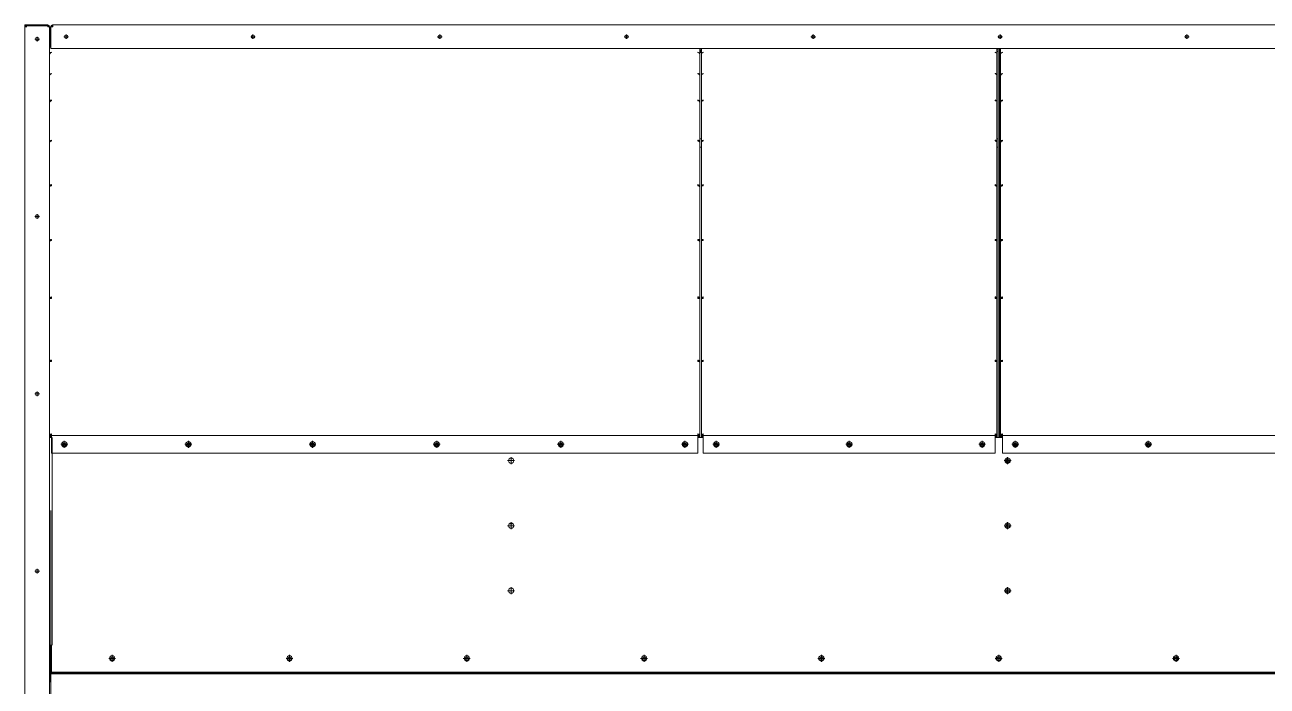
# Model space of a CAD drawing. Header units: millimetres. Extents: x -17070 to 42971, y -291348 to 40590.
# Drawn here: x 32173 to 34275, y 29459 to 30577 of the extents above; entities that cross this region are included whole.
import ezdxf

# ---------------------------------------------------------------- set-up
doc = ezdxf.new("R2010")
doc.units = ezdxf.units.MM

# ---------------------------------------------------------------- blocks, each defined once
blk = doc.blocks.new('2')
at = {"color": 7, "lineweight": 20, "ltscale": 0.280701}
for p, q in [((32172.6, 30577.3), (32172.6, 30575.7)), ((32172.6, 30577.3), (32211.5, 30577.3)), ((32172.6, 30575.7), (32211.5, 30575.7)), ((32172.6, 27532.4), (32172.6, 30575.7)), ((32172.6, 30574.2), (32175.7, 30574.2)), ((32211.5, 30577.3), (32211.5, 30574.2)), ((32212.5, 30575.3), (32211.5, 30575.3)), ((32214.6, 30574.2), (32211.5, 30574.2)), ((32214.6, 29879.2), (32214.6, 30574.2)), ((32214.6, 27532.4), (32214.6, 30574.2)), ((32216.6, 30573.9), (32216.1, 30573.9)), ((32216.1, 30573.9), (32216.1, 30540.4)), ((32216.6, 30574.2), (32216.6, 30537.3)), ((32216.6, 30574.2), (32219.7, 30574.2)), ((32219.7, 30577.3), (32219.5, 30577.3)), ((32219.5, 30574.2), (32219.5, 30575.7)), ((32219.7, 30574.2), (32219.7, 30577.3)), ((32219.7, 30577.3), (35425.5, 30577.3)), ((32189.7, 30553.3), (32197.5, 30553.3)), ((32193.6, 30557.2), (32193.6, 30549.4)), ((32238.7, 30557.3), (32246.5, 30557.3)), ((32242.6, 30561.2), (32242.6, 30553.4)), ((32554.7, 30557.3), (32562.5, 30557.3)), ((32558.6, 30561.2), (32558.6, 30553.4)), ((32870.7, 30557.3), (32878.5, 30557.3)), ((32874.6, 30561.2), (32874.6, 30553.4)), ((33186.7, 30557.3), (33194.5, 30557.3)), ((33190.6, 30561.2), (33190.6, 30553.4)), ((33502.7, 30557.3), (33510.5, 30557.3)), ((33506.6, 30561.2), (33506.6, 30553.4)), ((33818.7, 30557.3), (33826.5, 30557.3)), ((33822.6, 30561.2), (33822.6, 30553.4)), ((34134.7, 30557.3), (34142.5, 30557.3)), ((34138.6, 30561.2), (34138.6, 30553.4)), ((32216.6, 30537.3), (35428.6, 30537.3)), ((32217.5, 30530.3), (32217.5, 30530.9)), ((33311.3, 30530.3), (33311.3, 30530.9)), ((33314.3, 30527.8), (33314.4, 30527.8)), ((33314.4, 30527.8), (33314.4, 30537.3)), ((33317.4, 30535.3), (33314.4, 30535.3)), ((33314.4, 30533.8), (33317.4, 30533.8)), ((33314.4, 30532.2), (33317.4, 30532.2)), ((33314.4, 30530.6), (33317.4, 30530.6)), ((33314.4, 30527.4), (33314.4, 30527.8)), ((33314.4, 30492.3), (33314.4, 30527.4)), ((33317.4, 30537.3), (33317.4, 30527.8)), ((33317.4, 30527.8), (33317.4, 30527.8)), ((33317.4, 30457.9), (33317.4, 30527.8)), ((33317.4, 30527.4), (33317.4, 30492.3)), ((33320.5, 30530.3), (33320.5, 30530.9)), ((33814.3, 30530.3), (33814.3, 30530.9)), ((33817.3, 30527.8), (33817.4, 30527.8)), ((33817.4, 30527.8), (33817.4, 30537.3)), ((33819.4, 30535.3), (33817.4, 30535.3)), ((33819.4, 30532.2), (33817.4, 30532.2)), ((33817.4, 30527.4), (33817.4, 30527.8)), ((33817.4, 30492.3), (33817.4, 30527.4)), ((33819.4, 30537.3), (33819.4, 29879.2)), ((33821.4, 30537.3), (33821.4, 29879.2)), ((33823.4, 30535.3), (33821.4, 30535.3)), ((33823.4, 30532.2), (33821.6, 30532.2)), ((33823.4, 30534.9), (33822.9, 30534.9)), ((33823.4, 30532.9), (33822.9, 30532.9)), ((33823.4, 30537.3), (33823.4, 30527.8)), ((33823.4, 30527.8), (33823.4, 30527.8)), ((33823.4, 30491.5), (33823.4, 30527.8)), ((33823.4, 30527.4), (33823.4, 30492.3)), ((33826.5, 30530.3), (33826.5, 30530.9)), ((32217.5, 30494.4), (32217.5, 30495.2)), ((33311.3, 30494.4), (33311.3, 30495.2)), ((33314.3, 30492.3), (33314.4, 30492.3)), ((33314.4, 30491.6), (33314.4, 30492.3)), ((33314.4, 30447.4), (33314.4, 30491.5)), ((33317.5, 30492.3), (33317.4, 30492.3)), ((33317.4, 30491.5), (33317.4, 30447.4)), ((33320.5, 30494.4), (33320.5, 30495.2)), ((33814.3, 30494.4), (33814.3, 30495.2)), ((33817.3, 30492.3), (33817.4, 30492.3)), ((33817.4, 30491.6), (33817.4, 30492.3)), ((33817.4, 30447.4), (33817.4, 30491.5)), ((33823.5, 30492.3), (33823.4, 30492.3)), ((33823.4, 30457.9), (33823.4, 30492.3)), ((33823.4, 30491.5), (33823.4, 30447.4)), ((33826.5, 30494.4), (33826.5, 30495.2)), ((32214.6, 30447.4), (32214.6, 30447.4)), ((32217.5, 30448.8), (32217.5, 30450.2)), ((33311.3, 30448.8), (33311.3, 30450.2)), ((33314.1, 30447.4), (33314.4, 30447.4)), ((33314.4, 30446.3), (33314.4, 30447.4)), ((33314.4, 30379.9), (33314.4, 30446.3)), ((33317.6, 30447.4), (33317.4, 30447.4)), ((33317.4, 30415.5), (33317.4, 30447.4)), ((33317.4, 30446.3), (33317.4, 30379.9)), ((33320.5, 30448.8), (33320.5, 30450.2)), ((33814.3, 30448.8), (33814.3, 30450.2)), ((33817.1, 30447.4), (33817.4, 30447.4)), ((33817.4, 30446.3), (33817.4, 30447.4)), ((33817.4, 30379.9), (33817.4, 30446.3)), ((33823.6, 30447.4), (33823.4, 30447.4)), ((33823.4, 30415.5), (33823.4, 30447.4)), ((33823.4, 30446.3), (33823.4, 30379.9)), ((33826.5, 30449.4), (33826.5, 30450.2)), ((33826.5, 30448.8), (33826.5, 30449.4)), ((32214.9, 30379.9), (32214.6, 30379.9)), ((32217.5, 30381.6), (32217.5, 30382.4)), ((32217.5, 30381.6), (32217.5, 30380.9)), ((33311.3, 30382.4), (33311.3, 30380.9)), ((33313.8, 30379.9), (33314.4, 30379.9)), ((33314.4, 30384.6), (33317.4, 30384.6)), ((33314.4, 30378.6), (33314.4, 30379.9)), ((33314.4, 30304.8), (33314.4, 30378.6)), ((33317.9, 30379.9), (33317.4, 30379.9)), ((33317.4, 30351.9), (33317.4, 30379.9)), ((33317.4, 30378.6), (33317.4, 30304.8)), ((33320.5, 30382.4), (33320.5, 30380.9)), ((33814.3, 30382.4), (33814.3, 30380.9)), ((33816.8, 30379.9), (33817.4, 30379.9)), ((33817.4, 30384.6), (33819.4, 30384.6)), ((33817.4, 30378.6), (33817.4, 30379.9)), ((33817.4, 30304.8), (33817.4, 30378.6)), ((33821.4, 30384.6), (33823.4, 30384.6)), ((33823.9, 30379.9), (33823.4, 30379.9)), ((33823.4, 30351.9), (33823.4, 30379.9)), ((33823.4, 30378.6), (33823.4, 30304.8)), ((33826.5, 30382.4), (33826.5, 30380.9)), ((33317.4, 30370.3), (33314.4, 30370.3)), ((33819.4, 30370.3), (33817.4, 30370.3)), ((33823.4, 30370.3), (33821.4, 30370.3)), ((32216, 30304.8), (32214.6, 30304.8)), ((32216, 30304.7), (32216, 30304.8)), ((32217.5, 30305.8), (32217.5, 30307.1)), ((32217.5, 30305.8), (32217.5, 30305)), ((33311.3, 30307.1), (33311.3, 30305)), ((33312.8, 30304.7), (33312.8, 30304.8)), ((33312.8, 30304.8), (33314.4, 30304.8)), ((33314.4, 30303.3), (33314.4, 30304.8)), ((33314.4, 30212.8), (33314.4, 30303.3)), ((33319, 30304.8), (33317.4, 30304.8)), ((33317.4, 30281), (33317.4, 30304.8)), ((33317.4, 30303.3), (33317.4, 30212.8)), ((33319, 30304.7), (33319, 30304.8)), ((33320.5, 30307.1), (33320.5, 30305)), ((33814.3, 30307.1), (33814.3, 30305)), ((33815.8, 30304.8), (33817.4, 30304.8)), ((33815.8, 30304.7), (33815.8, 30304.8)), ((33817.4, 30303.3), (33817.4, 30304.8)), ((33817.4, 30212.8), (33817.4, 30303.3)), ((33825, 30304.8), (33823.4, 30304.8)), ((33823.4, 30281), (33823.4, 30304.8)), ((33823.4, 30303.3), (33823.4, 30212.8)), ((33825, 30304.7), (33825, 30304.8)), ((33826.5, 30307.1), (33826.5, 30305)), ((32189.7, 30253.3), (32197.5, 30253.3)), ((32193.6, 30257.2), (32193.6, 30249.4)), ((32216, 30212.8), (32214.6, 30212.8)), ((32216, 30212.4), (32216, 30212.8)), ((32217.5, 30214.5), (32217.5, 30212.6)), ((33311.3, 30214.5), (33311.3, 30212.6)), ((33312.8, 30212.4), (33312.8, 30212.8)), ((33312.8, 30212.8), (33314.4, 30212.8)), ((33314.4, 30211.1), (33314.4, 30212.8)), ((33314.4, 30115.7), (33314.4, 30211.1)), ((33319, 30212.8), (33317.4, 30212.8)), ((33317.4, 30194.2), (33317.4, 30212.8)), ((33317.4, 30211.1), (33317.4, 30115.7)), ((33319, 30212.4), (33319, 30212.8)), ((33320.5, 30214.5), (33320.5, 30212.6)), ((33814.3, 30214.5), (33814.3, 30212.6)), ((33815.8, 30212.8), (33817.4, 30212.8)), ((33815.8, 30212.4), (33815.8, 30212.8)), ((33817.4, 30211.1), (33817.4, 30212.8)), ((33817.4, 30115.7), (33817.4, 30211.1)), ((33825, 30212.8), (33823.4, 30212.8)), ((33823.4, 30194.2), (33823.4, 30212.8)), ((33823.4, 30211.1), (33823.4, 30115.7)), ((33825, 30212.4), (33825, 30212.8)), ((33826.5, 30214.5), (33826.5, 30212.6)), ((32216, 30115.7), (32214.6, 30115.7)), ((32216, 30114.5), (32216, 30115.7)), ((32217.5, 30117.2), (32217.5, 30114.6)), ((33311.3, 30117.2), (33311.3, 30114.6)), ((33312.8, 30114.5), (33312.8, 30115.7)), ((33312.8, 30115.7), (33314.4, 30115.7)), ((33314.4, 30113.9), (33314.4, 30115.7)), ((33314.4, 30009.3), (33314.4, 30113.9)), ((33319, 30115.7), (33317.4, 30115.7)), ((33317.4, 30102.5), (33317.4, 30115.7)), ((33317.4, 30113.9), (33317.4, 30009.3)), ((33319, 30114.5), (33319, 30115.7)), ((33320.5, 30117.2), (33320.5, 30114.6)), ((33814.3, 30117.2), (33814.3, 30114.6)), ((33815.8, 30115.7), (33817.4, 30115.7)), ((33815.8, 30114.5), (33815.8, 30115.7)), ((33817.4, 30113.9), (33817.4, 30115.7)), ((33817.4, 30009.3), (33817.4, 30113.9)), ((33825, 30115.7), (33823.4, 30115.7)), ((33823.4, 30102.5), (33823.4, 30115.7)), ((33823.4, 30113.9), (33823.4, 30009.3)), ((33825, 30114.5), (33825, 30115.7)), ((33826.5, 30117.2), (33826.5, 30114.6)), ((32216, 30009.3), (32214.6, 30009.3)), ((32216, 30007.7), (32216, 30009.3)), ((32217.5, 30010), (32217.5, 30007.8)), ((33311.3, 30010), (33311.3, 30007.8)), ((33312.8, 30007.7), (33312.8, 30009.3)), ((33312.8, 30009.3), (33314.4, 30009.3)), ((33314.4, 30007.3), (33314.4, 30009.3)), ((33314.4, 29884.8), (33314.4, 30007.3)), ((33319, 30009.3), (33317.4, 30009.3)), ((33317.4, 30002.1), (33317.4, 30009.3)), ((33317.4, 30007.3), (33317.4, 29884.8)), ((33319, 30007.7), (33319, 30009.3)), ((33320.5, 30010), (33320.5, 30007.8)), ((33814.3, 30010), (33814.3, 30007.8)), ((33815.8, 30009.3), (33817.4, 30009.3)), ((33815.8, 30007.7), (33815.8, 30009.3)), ((33817.4, 30007.3), (33817.4, 30009.3)), ((33817.4, 29884.8), (33817.4, 30007.3)), ((33825, 30009.3), (33823.4, 30009.3)), ((33823.4, 30002.1), (33823.4, 30009.3)), ((33823.4, 30007.3), (33823.4, 29884.8)), ((33825, 30007.7), (33825, 30009.3)), ((33826.5, 30008.8), (33826.5, 30010)), ((33826.5, 30008.8), (33826.5, 30007.8)), ((32189.7, 29953.3), (32197.5, 29953.3)), ((32193.6, 29957.2), (32193.6, 29949.4)), ((32217.5, 29879.2), (32214.4, 29879.2)), ((32216, 29879.2), (32214.6, 29879.2)), ((32216, 29879.2), (32216, 29884.8)), ((32217.5, 29852.8), (32217.5, 29885.3)), ((33311.3, 29882.8), (32217.5, 29882.8)), ((32218.9, 29879.2), (32218.9, 29528.3)), ((32239.4, 29873.7), (32239.4, 29862)), ((32449.4, 29873.7), (32449.4, 29862)), ((32659.4, 29873.7), (32659.4, 29862)), ((32869.4, 29873.7), (32869.4, 29862)), ((33079.4, 29873.7), (33079.4, 29862)), ((33289.4, 29873.7), (33289.4, 29862)), ((33311.3, 29879.7), (33311.3, 29885.3)), ((33311.3, 29879.7), (33311.3, 29852.8)), ((33311.3, 29879.2), (33320.5, 29879.2)), ((33312.8, 29879.2), (33312.8, 29884.8)), ((33312.8, 29879.2), (33314.4, 29879.2)), ((33314.4, 29879.2), (33314.4, 29884.8)), ((33317.4, 29884.8), (33317.4, 29879.2)), ((33319, 29879.2), (33317.4, 29879.2)), ((33319, 29879.2), (33319, 29884.8)), ((33320.5, 29852.8), (33320.5, 29885.3)), ((33814.3, 29882.8), (33320.5, 29882.8)), ((33342.4, 29873.7), (33342.4, 29862)), ((33567.4, 29873.7), (33567.4, 29862)), ((33792.4, 29873.7), (33792.4, 29862)), ((33814.3, 29885.3), (33814.3, 29884.1)), ((33814.3, 29879.7), (33814.3, 29884.1)), ((33814.3, 29879.7), (33814.3, 29852.8)), ((33814.3, 29879.2), (33826.5, 29879.2)), ((33815.8, 29879.2), (33815.8, 29884.8)), ((33815.8, 29879.2), (33817.4, 29879.2)), ((33817.4, 29879.2), (33817.4, 29884.8)), ((33817.4, 29879.2), (33817.4, 29879.2)), ((33823.4, 29879.2), (33823.4, 29884.8)), ((33825, 29879.2), (33823.4, 29879.2)), ((33823.4, 29879.2), (33823.4, 29879.2)), ((33825, 29879.2), (33825, 29884.8)), ((33826.5, 29879.7), (33826.5, 29885.3)), ((34320.3, 29882.8), (33826.5, 29882.8)), ((33826.5, 29852.8), (33826.5, 29879.7)), ((33848.4, 29873.7), (33848.4, 29862)), ((33849.4, 29870.1), (33849.4, 29864.4)), ((34073.4, 29873.7), (34073.4, 29862)), ((33311.3, 29852.8), (32217.5, 29852.8)), ((32233.5, 29867.8), (32245.2, 29867.8)), ((32235.5, 29867.2), (32243.3, 29867.2)), ((32443.5, 29867.8), (32455.2, 29867.8)), ((32445.5, 29867.2), (32453.3, 29867.2)), ((32653.5, 29867.8), (32665.2, 29867.8)), ((32655.5, 29867.2), (32663.3, 29867.2)), ((32863.5, 29867.8), (32875.2, 29867.8)), ((32865.5, 29867.2), (32873.3, 29867.2)), ((33073.5, 29867.8), (33085.2, 29867.8)), ((33075.5, 29867.2), (33083.3, 29867.2)), ((33283.5, 29867.8), (33295.2, 29867.8)), ((33285.5, 29867.2), (33293.3, 29867.2)), ((33814.3, 29852.8), (33320.5, 29852.8)), ((33336.5, 29867.8), (33348.2, 29867.8)), ((33338.5, 29867.2), (33346.3, 29867.2)), ((33561.5, 29867.8), (33573.2, 29867.8)), ((33563.5, 29867.2), (33571.3, 29867.2)), ((33786.5, 29867.8), (33798.2, 29867.8)), ((33788.5, 29867.2), (33796.3, 29867.2)), ((34320.3, 29852.8), (33826.5, 29852.8)), ((33842.5, 29867.8), (33854.2, 29867.8)), ((33844.5, 29867.2), (33852.3, 29867.2)), ((34067.5, 29867.8), (34079.2, 29867.8)), ((34069.5, 29867.2), (34077.3, 29867.2)), ((32989.5, 29840.2), (33001.2, 29840.2)), ((32995.4, 29846.1), (32995.4, 29834.4)), ((33829.5, 29840.2), (33841.2, 29840.2)), ((33831.5, 29839.5), (33839.3, 29839.5)), ((33835.4, 29846.1), (33835.4, 29834.4)), ((32216.6, 29755.9), (32216.6, 29347.5)), ((32989.5, 29730.2), (33001.2, 29730.2)), ((32998.7, 29733.2), (32992, 29733.2)), ((32995.4, 29736.1), (32995.4, 29724.4)), ((33829.5, 29730.2), (33841.2, 29730.2)), ((33831.5, 29729.5), (33839.3, 29729.5)), ((33835.4, 29736.1), (33835.4, 29724.4)), ((32189.7, 29653.3), (32197.5, 29653.3)), ((32193.6, 29657.2), (32193.6, 29649.4)), ((32989.5, 29620.2), (33001.2, 29620.2)), ((32995.4, 29626.1), (32995.4, 29614.4)), ((33829.5, 29620.2), (33841.2, 29620.2)), ((33831.5, 29619.5), (33839.3, 29619.5)), ((33835.4, 29626.1), (33835.4, 29614.4)), ((32217.5, 29528.3), (32214.4, 29528.3)), ((32214.6, 27532.4), (32214.6, 29528.3)), ((32217.5, 29526.3), (32214.6, 29526.3)), ((32214.7, 29524.7), (32214.6, 29524.7)), ((32214.6, 29523.2), (32217.5, 29523.2)), ((32216, 29484.3), (32216, 29523.2)), ((32217.5, 29524.2), (32216.4, 29524.2)), ((32216.6, 29526.3), (32216.6, 29528.3)), ((32217.5, 29524.7), (32217.4, 29524.7)), ((32217.5, 29528.3), (32217.5, 29485.4)), ((32217.5, 29526.3), (32217.5, 29523.2)), ((32320.4, 29511.7), (32320.4, 29500)), ((32620.4, 29511.7), (32620.4, 29500)), ((32920.4, 29511.7), (32920.4, 29500)), ((33220.4, 29511.7), (33220.4, 29500)), ((33520.4, 29511.7), (33520.4, 29500)), ((33820.4, 29511.7), (33820.4, 29500)), ((34120.4, 29511.7), (34120.4, 29500)), ((32314.5, 29505.8), (32326.2, 29505.8)), ((32316.5, 29505.3), (32324.3, 29505.3)), ((32614.5, 29505.8), (32626.2, 29505.8)), ((32616.5, 29505.3), (32624.3, 29505.3)), ((32914.5, 29505.8), (32926.2, 29505.8)), ((32916.5, 29505.3), (32924.3, 29505.3)), ((33214.5, 29505.8), (33226.2, 29505.8)), ((33216.5, 29505.3), (33224.3, 29505.3)), ((33514.5, 29505.8), (33526.2, 29505.8)), ((33516.5, 29505.3), (33524.3, 29505.3)), ((33814.5, 29505.8), (33826.2, 29505.8)), ((33816.5, 29505.3), (33824.3, 29505.3)), ((34114.5, 29505.8), (34126.2, 29505.8)), ((34116.5, 29505.3), (34124.3, 29505.3)), ((32214.6, 29484.3), (32217.5, 29484.3)), ((32216, 29484.3), (32216, 29465.9)), ((32216, 29480.5), (35424.8, 29480.5)), ((32216, 29479.4), (35424.8, 29479.4)), ((32216, 29467), (32216, 29479.4)), ((32217.5, 29487.4), (32217.5, 29482.3)), ((35423.3, 29482.3), (32217.5, 29482.3)), ((32214.6, 29465.9), (32216, 29465.9))]:
    blk.add_line(p, q, dxfattribs=at)
for centre, radius in [((32193.6, 30553.3), 3), ((32242.6, 30557.3), 3), ((32558.6, 30557.3), 3), ((32874.6, 30557.3), 3), ((33190.6, 30557.3), 3), ((33506.6, 30557.3), 3), ((33822.6, 30557.3), 3), ((34138.6, 30557.3), 3), ((32193.6, 30253.3), 3), ((32193.6, 29953.3), 3), ((32239.4, 29867.8), 4.5), ((32239.4, 29867.2), 3), ((32449.4, 29867.8), 4.5), ((32449.4, 29867.2), 3), ((32659.4, 29867.8), 4.5), ((32659.4, 29867.2), 3), ((32869.4, 29867.8), 4.5), ((32869.4, 29867.2), 3), ((33079.4, 29867.8), 4.5), ((33079.4, 29867.2), 3), ((33289.4, 29867.8), 4.5), ((33289.4, 29867.2), 3), ((33342.4, 29867.8), 4.5), ((33342.4, 29867.2), 3), ((33567.4, 29867.8), 4.5), ((33567.4, 29867.2), 3), ((33792.4, 29867.8), 4.5), ((33792.4, 29867.2), 3), ((33848.4, 29867.8), 4.5), ((33848.4, 29867.2), 3), ((34073.4, 29867.8), 4.5), ((34073.4, 29867.2), 3), ((32995.4, 29840.2), 4.5), ((33835.4, 29840.2), 4.5), ((33835.4, 29839.5), 3), ((32995.4, 29730.2), 4.5), ((33835.4, 29730.2), 4.5), ((33835.4, 29729.5), 3), ((32193.6, 29653.3), 3), ((32995.4, 29620.2), 4.5), ((33835.4, 29620.2), 4.5), ((33835.4, 29619.5), 3), ((32320.4, 29505.8), 4.5), ((32320.4, 29505.3), 3), ((32620.4, 29505.8), 4.5), ((32620.4, 29505.3), 3), ((32920.4, 29505.8), 4.5), ((32920.4, 29505.3), 3), ((33220.4, 29505.8), 4.5), ((33220.4, 29505.3), 3), ((33520.4, 29505.8), 4.5), ((33520.4, 29505.3), 3), ((33820.4, 29505.8), 4.5), ((33820.4, 29505.3), 3), ((34120.4, 29505.8), 4.5), ((34120.4, 29505.3), 3)]:
    blk.add_circle(centre, radius, dxfattribs=at)
for centre, radius, start, end in [((32211.5, 30574.2), 3.1, 0, 90), ((32211.5, 30574.2), 1.5, 0, 90), ((32219.5, 30573.9), 3.4, 90, 180), ((32219.7, 30574.2), 3.1, 90, 180), ((32219.7, 30574.2), 1.5, 90, 180), ((32219.5, 30573.9), 1.4, 90, 155.397), ((32219.5, 30540.7), 3.4, 180, 180.1813), ((33822.9, 30531.4), 3.5, 179.5981, 180), ((33822.9, 30531.4), 3.5, 90, 115.3768), ((33822.9, 30531.4), 1.5, 90, 179.3935), ((33320.5, 30342.5), 3.1, 179.1767, 180), ((33826.5, 30342.5), 3.1, 179.1767, 180), ((32176, 30190.7), 3.4, 180, 180.1768), ((33320.5, 30119.7), 3.1, 179.2796, 180), ((33826.5, 30119.7), 3.1, 179.2796, 180), ((32217.5, 29523.2), 3.1, 90, 156.6149), ((32217.5, 29523.2), 1.5, 90, 180)]:
    blk.add_arc(centre, radius, start, end, dxfattribs=at)
at = {"color": 7, "lineweight": 20, "ltscale": 0.280701, "extrusion": (0, 0, -1)}
for centre, major_axis, ratio, start_param, end_param in [((32217.5, 30537.6), (-3.1, 0), 1, 0.4085, 1.294748), ((32217.5, 30537.6), (3.1, 0), 0.995898, 3.550086, 4.43633), ((32217.5, 30527.8), (3.1, 0), 0.995898, 3.550026, 4.712389), ((32217.5, 30527.4), (3.1, 0), 0.945441, 3.549953, 4.712389), ((33311.3, 30527.8), (-3.1, 0), 0.995898, 1.570796, 3.141593), ((33311.3, 30527.4), (-3.1, 0), 0.945441, 1.570796, 3.141593), ((33320.5, 30527.8), (3.1, 0), 0.995898, 3.141593, 4.712389), ((33320.5, 30527.4), (3.1, 0), 0.945441, 3.141593, 4.712389), ((33814.3, 30527.8), (-3.1, 0), 0.995898, 1.570796, 3.141593), ((33814.3, 30527.4), (-3.1, 0), 0.945441, 1.570796, 3.141593), ((33826.5, 30527.8), (3.1, 0), 0.995898, 3.141593, 4.712389), ((33826.5, 30527.4), (3.1, 0), 0.945441, 3.141593, 4.712389), ((32217.5, 30492.3), (3.1, 0), 0.945441, 3.549897, 4.712389), ((32217.5, 30491.5), (3.1, 0), 0.911987, 3.549844, 4.712389), ((33311.3, 30492.3), (-3.1, 0), 0.945441, 1.570796, 3.141593), ((33311.3, 30491.5), (-3.1, 0), 0.911987, 1.570796, 3.141593), ((33320.5, 30492.3), (3.1, 0), 0.945441, 3.141593, 4.712389), ((33320.5, 30491.5), (3.1, 0), 0.911987, 3.141593, 4.712389), ((33814.3, 30492.3), (-3.1, 0), 0.945441, 1.570796, 3.141593), ((33814.3, 30491.5), (-3.1, 0), 0.911987, 1.570796, 3.141593), ((33826.5, 30492.3), (3.1, 0), 0.945441, 3.141593, 4.712389), ((33826.5, 30491.5), (3.1, 0), 0.911987, 3.141593, 4.712389), ((32217.5, 30447.4), (3.1, 0), 0.911987, 3.54979, 4.712389), ((32217.5, 30446.3), (3.1, 0), 0.787572, 3.549562, 4.712389), ((33311.3, 30447.4), (-3.1, 0), 0.911987, 1.570796, 3.141593), ((33311.3, 30446.3), (-3.1, 0), 0.787572, 1.570796, 3.141593), ((33320.5, 30447.4), (3.1, 0), 0.911987, 3.141593, 4.712389), ((33320.5, 30446.3), (3.1, 0), 0.787572, 3.141593, 4.712389), ((33814.3, 30447.4), (-3.1, 0), 0.911987, 1.570796, 3.141593), ((33814.3, 30446.3), (-3.1, 0), 0.787572, 1.570796, 3.141593), ((33826.5, 30447.4), (3.1, 0), 0.911987, 3.141593, 4.712389), ((33826.5, 30446.3), (3.1, 0), 0.787572, 3.141593, 4.712389), ((32217.5, 30379.9), (3.1, 0), 0.787572, 3.549516, 4.712389), ((32217.5, 30378.6), (3.1, 0), 0.728422, 3.549386, 4.712389), ((32217.5, 30379.9), (1.5, 0), 0.787572, 3.897536, 4.712389), ((33311.3, 30379.9), (-3.1, 0), 0.787572, 1.570796, 3.141593), ((33311.3, 30379.9), (-1.5, 0), 0.787572, 1.570796, 2.385648), ((33311.3, 30378.6), (-3.1, 0), 0.728422, 1.570796, 3.141593), ((33320.5, 30379.9), (3.1, 0), 0.787572, 3.141593, 4.712389), ((33320.5, 30378.6), (3.1, 0), 0.728422, 3.141593, 4.712389), ((33320.5, 30379.9), (1.5, 0), 0.787572, 3.897536, 4.712389), ((33814.3, 30379.9), (-3.1, 0), 0.787572, 1.570796, 3.141593), ((33814.3, 30379.9), (-1.5, 0), 0.787572, 1.570796, 2.385648), ((33814.3, 30378.6), (-3.1, 0), 0.728422, 1.570796, 3.141593), ((33826.5, 30379.9), (3.1, 0), 0.787572, 3.141593, 4.712389), ((33826.5, 30378.6), (3.1, 0), 0.728422, 3.141593, 4.712389), ((33826.5, 30379.9), (1.5, 0), 0.787572, 3.897536, 4.712389), ((33320.5, 30342.4), (3.1, 0), 0.99655, 3.141593, 3.150933), ((33320.5, 30342.3), (3.1, 0), 0.977239, 3.141593, 3.155902), ((33320.5, 30337.3), (3.1, 0), 0.968276, 3.141593, 3.146662), ((33826.5, 30342.4), (3.1, 0), 0.99655, 3.141593, 3.150933), ((33826.5, 30342.3), (3.1, 0), 0.977239, 3.141593, 3.155902), ((33826.5, 30337.3), (3.1, 0), 0.968276, 3.141593, 3.146662), ((33320.5, 30322.4), (3.1, 0), 0.944147, 3.141593, 3.146652), ((33320.5, 30315.2), (3.1, 0), 0.977239, 3.141593, 3.15435), ((33320.5, 30314.5), (3.1, 0), 0.850543, 3.141593, 3.154108), ((33826.5, 30322.4), (3.1, 0), 0.944147, 3.141593, 3.146652), ((33826.5, 30315.2), (3.1, 0), 0.977239, 3.141593, 3.15435), ((33826.5, 30314.5), (3.1, 0), 0.850543, 3.141593, 3.154108), ((32217.5, 30304.8), (3.1, 0), 0.728422, 3.549343, 4.712389), ((32217.5, 30303.3), (3.1, 0), 0.543645, 3.549739, 4.712389), ((32217.5, 30304.8), (1.5, 0), 0.728422, 3.141593, 4.712389), ((33311.3, 30304.8), (-3.1, 0), 0.728422, 1.570796, 3.141593), ((33311.3, 30304.8), (-1.5, 0), 0.728422, 1.570796, 3.141593), ((33311.3, 30303.3), (-3.1, 0), 0.543645, 1.570796, 3.141593), ((33320.5, 30304.8), (3.1, 0), 0.728422, 3.141593, 4.712389), ((33320.5, 30303.3), (3.1, 0), 0.543645, 3.141593, 4.712389), ((33320.5, 30302.6), (3.1, 0), 0.875044, 3.141593, 3.146612), ((33320.5, 30304.8), (1.5, 0), 0.728422, 3.141593, 4.712389), ((33814.3, 30304.8), (-3.1, 0), 0.728422, 1.570796, 3.141593), ((33814.3, 30304.8), (-1.5, 0), 0.728422, 1.570796, 3.141593), ((33814.3, 30303.3), (-3.1, 0), 0.543645, 1.570796, 3.141593), ((33826.5, 30304.8), (3.1, 0), 0.728422, 3.141593, 4.712389), ((33826.5, 30303.3), (3.1, 0), 0.543645, 3.141593, 4.712389), ((33826.5, 30302.6), (3.1, 0), 0.875044, 3.141593, 3.146612), ((33826.5, 30304.8), (1.5, 0), 0.728422, 3.141593, 4.712389), ((33826.5, 30273.6), (3.1, 0), 0.87462, 3.141593, 3.144997), ((33320.5, 30247.4), (3.1, 0), 0.850543, 3.141593, 3.153017), ((33826.5, 30247.4), (3.1, 0), 0.850543, 3.141593, 3.153017), ((33320.5, 30246.2), (3.1, 0), 0.719619, 3.141593, 3.152646), ((33826.5, 30246.2), (3.1, 0), 0.719619, 3.141593, 3.152646), ((32217.5, 30212.8), (3.1, 0), 0.543645, 3.549739, 4.712389), ((32217.5, 30211.1), (3.1, 0), 0.465261, 3.549739, 4.712389), ((32217.5, 30212.8), (1.5, 0), 0.543645, 3.141593, 4.712389), ((33311.3, 30212.8), (-3.1, 0), 0.543645, 1.570796, 3.141593), ((33311.3, 30212.8), (-1.5, 0), 0.543645, 1.570796, 3.141593), ((33311.3, 30211.1), (-3.1, 0), 0.465261, 1.570796, 3.141593), ((33320.5, 30212.8), (3.1, 0), 0.543645, 3.141593, 4.712389), ((33320.5, 30211.1), (3.1, 0), 0.465261, 3.141593, 4.712389), ((33320.5, 30212.8), (1.5, 0), 0.543645, 3.141593, 4.712389), ((33814.3, 30212.8), (-3.1, 0), 0.543645, 1.570796, 3.141593), ((33814.3, 30212.8), (-1.5, 0), 0.543645, 1.570796, 3.141593), ((33814.3, 30211.1), (-3.1, 0), 0.465261, 1.570796, 3.141593), ((33826.5, 30212.8), (3.1, 0), 0.543645, 3.141593, 4.712389), ((33826.5, 30211.1), (3.1, 0), 0.465261, 3.141593, 4.712389), ((33826.5, 30212.8), (1.5, 0), 0.543645, 3.141593, 4.712389), ((33320.5, 30157.6), (3.1, 0), 0.719619, 3.141593, 3.146386), ((33320.5, 30156), (3.1, 0), 0.446847, 3.141593, 3.150121), ((33826.5, 30157.6), (3.1, 0), 0.719619, 3.141593, 3.151845), ((33826.5, 30156), (3.1, 0), 0.446847, 3.141593, 3.150121), ((32217.5, 30115.7), (3.1, 0), 0.465261, 3.54974, 4.712389), ((32217.5, 30113.9), (3.1, 0), 0.240313, 3.54974, 4.712389), ((32217.5, 30115.7), (1.5, 0), 0.465261, 3.141593, 4.712389), ((33311.3, 30115.7), (-3.1, 0), 0.465261, 1.570796, 3.141593), ((33311.3, 30115.7), (-1.5, 0), 0.465261, 1.570796, 3.141593), ((33311.3, 30113.9), (-3.1, 0), 0.240313, 1.570796, 3.141593), ((33320.5, 30119.5), (-3.1, 0), 0.992634, 6.283185, 6.292467), ((33320.5, 30119.3), (-3.1, 0), 0.946894, 0, 0.012463), ((33320.5, 30115.7), (3.1, 0), 0.465261, 3.141593, 4.712389), ((33320.5, 30113.9), (3.1, 0), 0.240313, 3.141593, 4.712389), ((33320.5, 30108.4), (-3.1, 0), 0.929338, 6.283185, 6.289352), ((33320.5, 30115.7), (1.5, 0), 0.465261, 3.141593, 4.712389), ((33814.3, 30115.7), (-3.1, 0), 0.465261, 1.570796, 3.141593), ((33814.3, 30115.7), (-1.5, 0), 0.465261, 1.570796, 3.141593), ((33814.3, 30113.9), (-3.1, 0), 0.240313, 1.570796, 3.141593), ((33826.5, 30119.5), (-3.1, 0), 0.992634, 6.283185, 6.292467), ((33826.5, 30119.3), (-3.1, 0), 0.946894, 0, 0.012463), ((33826.5, 30115.7), (3.1, 0), 0.465261, 3.141593, 4.712389), ((33826.5, 30113.9), (3.1, 0), 0.240313, 3.141593, 4.712389), ((33826.5, 30108.4), (-3.1, 0), 0.929338, 6.283185, 6.289352), ((33826.5, 30115.7), (1.5, 0), 0.465261, 3.141593, 4.712389), ((33320.5, 30096), (-3.1, 0), 0.946894, 0, 0.011421), ((33320.5, 30095.1), (-3.1, 0), 0.817118, 0, 0.011141), ((33826.5, 30096), (-3.1, 0), 0.946894, 0, 0.011421), ((33826.5, 30095.1), (-3.1, 0), 0.817118, 0, 0.011141), ((33320.5, 30053.3), (-3.1, 0), 0.817118, 0, 0.010381), ((33320.5, 30051.9), (-3.1, 0), 0.588362, 6.283185, 6.292689), ((33320.5, 30041.9), (3.1, 0), 0.446847, 3.141593, 3.149773), ((33320.5, 30040), (3.1, 0), 0.246895, 3.141593, 3.146321), ((33826.5, 30053.3), (-3.1, 0), 0.817118, 0, 0.010381), ((33826.5, 30051.9), (-3.1, 0), 0.588362, 0, 0.009503), ((33826.5, 30041.9), (3.1, 0), 0.446847, 3.141593, 3.149773), ((33826.5, 30040), (3.1, 0), 0.246895, 3.141593, 3.146321), ((33320.5, 30032), (-3.1, 0), 0.737277, 6.283185, 6.288433), ((33826.5, 30032), (-3.1, 0), 0.737277, 6.283185, 6.288433), ((32217.5, 30009.3), (3.1, 0), 0.240313, 3.54974, 4.712389), ((32217.5, 30007.3), (3.1, 0), 0.151261, 3.54974, 4.712389), ((32217.5, 30009.3), (1.5, 0), 0.240313, 3.141593, 4.712389), ((33311.3, 30009.3), (-3.1, 0), 0.240313, 1.570796, 3.141593), ((33311.3, 30009.3), (-1.5, 0), 0.240313, 1.570796, 3.141593), ((33311.3, 30007.3), (-3.1, 0), 0.151261, 1.570796, 3.141593), ((33320.5, 30009.3), (3.1, 0), 0.240313, 3.141593, 4.712389), ((33320.5, 30007.3), (3.1, 0), 0.151261, 3.141593, 4.712389), ((33320.5, 30009.3), (1.5, 0), 0.240313, 3.141593, 4.712389), ((33814.3, 30009.3), (-3.1, 0), 0.240313, 1.570796, 3.141593), ((33814.3, 30009.3), (-1.5, 0), 0.240313, 1.570796, 3.141593), ((33814.3, 30007.3), (-3.1, 0), 0.151261, 1.570796, 3.141593), ((33826.5, 30009.3), (3.1, 0), 0.240313, 3.141593, 4.712389), ((33826.5, 30007.3), (3.1, 0), 0.151261, 3.141593, 4.712389), ((33826.5, 30009.3), (1.5, 0), 0.240313, 3.141593, 4.712389), ((33320.5, 29993.3), (-3.1, 0), 0.588362, 6.283185, 6.292164), ((33320.5, 29991.5), (-3.1, 0), 0.335364, 6.283185, 6.289477), ((33826.5, 29993.3), (-3.1, 0), 0.588362, 0, 0.008978), ((33826.5, 29991.5), (-3.1, 0), 0.335364, 0, 0.006292), ((33320.5, 29937.2), (3.1, 0), 0.246895, 3.141593, 3.146203), ((33826.5, 29937.2), (3.1, 0), 0.246895, 3.141593, 3.146203), ((33320.5, 29923.2), (-3.1, 0), 0.335364, 6.283185, 6.293401), ((33826.5, 29923.2), (-3.1, 0), 0.335364, 0, 0.010216), ((32217.5, 29884.8), (3.1, 0), 0.151261, 3.54974, 4.712389), ((32217.5, 29884.8), (1.5, 0), 0.151261, 3.141593, 4.712389), ((33311.3, 29884.8), (-3.1, 0), 0.151261, 1.570796, 3.141593), ((33311.3, 29884.8), (-1.5, 0), 0.151261, 1.570796, 3.141593), ((33320.5, 29884.8), (3.1, 0), 0.151261, 3.141593, 4.712389), ((33320.5, 29884.8), (1.5, 0), 0.151261, 3.141593, 4.712389), ((33814.3, 29884.8), (-3.1, 0), 0.151261, 1.570796, 3.141593), ((33814.3, 29884.8), (-1.5, 0), 0.151261, 1.570796, 3.141593), ((33826.5, 29884.8), (3.1, 0), 0.151261, 3.141593, 4.712389), ((33826.5, 29884.8), (1.5, 0), 0.151261, 3.141593, 4.712389), ((32217.5, 29523.2), (1.5, 0), 0.681998, 3.181764, 4.712389), ((32320.4, 29480.3), (-3, 0), 0.681998, 0.110754, 3.030838), ((32320.4, 29479.1), (-3, 0), 0.681998, 0.75112, 2.390473), ((32320.4, 29477.6), (-4.5, 0), 0.681998, 7.481921, 8.226042), ((32620.4, 29480.3), (-3, 0), 0.681998, 0.110754, 3.030838), ((32620.4, 29479.1), (-3, 0), 0.681998, 0.75112, 2.390473), ((32620.4, 29477.6), (-4.5, 0), 0.681998, 7.481921, 8.226042), ((32920.4, 29480.3), (-3, 0), 0.681998, 0.110754, 3.030838), ((32920.4, 29479.1), (-3, 0), 0.681998, 0.75112, 2.390473), ((32920.4, 29477.6), (-4.5, 0), 0.681998, 7.481921, 8.226042), ((33220.4, 29480.3), (-3, 0), 0.681998, 0.110754, 3.030838), ((33220.4, 29479.1), (-3, 0), 0.681998, 0.75112, 2.390473), ((33220.4, 29477.6), (-4.5, 0), 0.681998, 7.481921, 8.226042), ((33520.4, 29480.3), (-3, 0), 0.681998, 0.110754, 3.030838), ((33520.4, 29479.1), (-3, 0), 0.681998, 0.75112, 2.390473), ((33520.4, 29477.6), (-4.5, 0), 0.681998, 7.481921, 8.226042), ((34120.4, 29480.3), (3, 0), 0.681998, 3.252347, 4.712389), ((34120.4, 29479.1), (3, 0), 0.681998, 3.892713, 4.712389), ((34120.4, 29477.6), (4.5, 0), 0.681998, 4.340329, 5.084449), ((34120.4, 29480.3), (-3, 0), 0.681998, 1.570796, 3.030838), ((34120.4, 29479.1), (-3, 0), 0.681998, 1.570796, 2.390473)]:
    blk.add_ellipse(centre, major_axis=major_axis, ratio=ratio, start_param=start_param, end_param=end_param, dxfattribs=at)

msp = doc.modelspace()

# ---------------------------------------------------------------- block references
msp.add_blockref('2', (0, 0))

doc.saveas('drawing.dxf')
